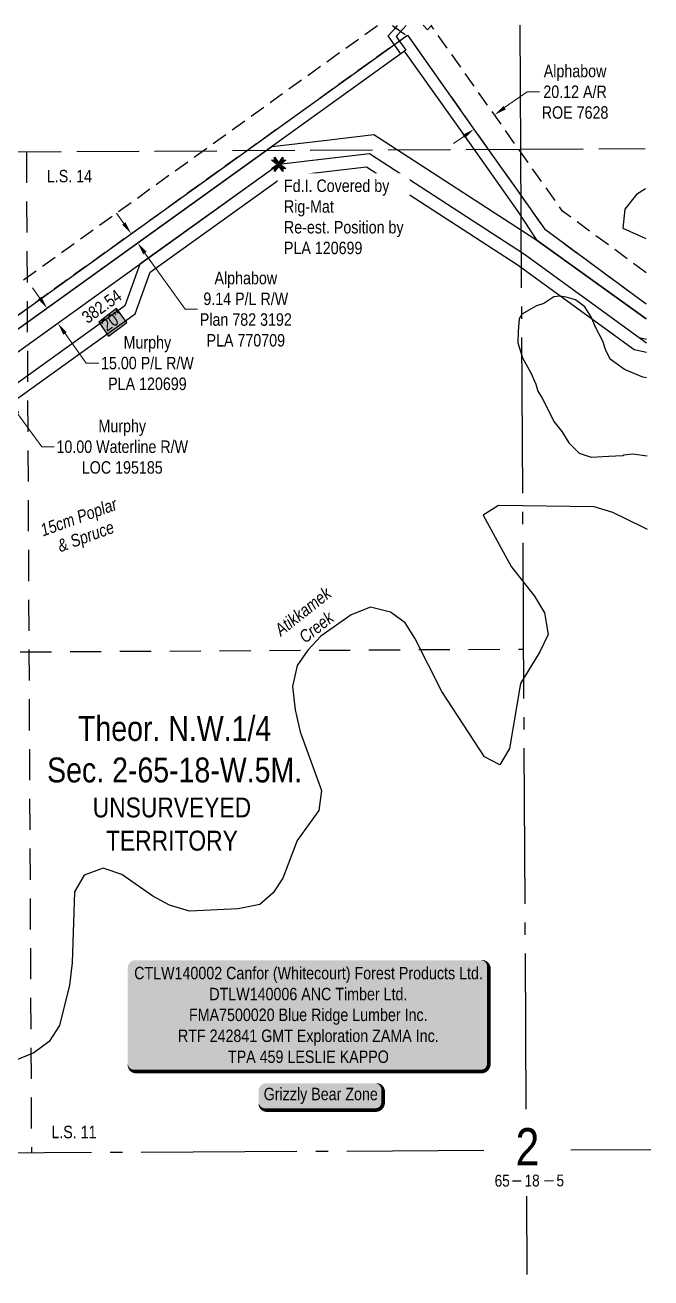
# Model space of a CAD drawing. Extents: x 522836 to 526784, y 6049824 to 6052578.
# Drawn here: x 524806 to 525309, y 6049826 to 6050832 of the extents above; entities that cross this region are included whole.
import ezdxf
from ezdxf.enums import TextEntityAlignment as Align

# ---------------------------------------------------------------- set-up
doc = ezdxf.new("R2010")
doc.units = 0
doc.header["$LTSCALE"] = 5
for name, pattern in [('foc-ACCESSROAD', [3.75, 2.5, -1.25]), ('foc-LSD', [8, 5, -3]), ('foc-QUARTERLINE', [33, 25, -3, 2, -3]), ('foc-UNSURVEYED', [12.5, 10, -2.5])]:
    doc.linetypes.add(name, pattern=pattern)
for name, color, linetype in [('10', 1, 'Continuous'), ('9', 3, 'Continuous'), ('AS-SURFACE IMPACT', 7, 'Continuous'), ('AS-UNDERLAY-H', 141, 'Continuous'), ('AS-WILDLIFE-BLOCK', 131, 'Continuous'), ('C-RW', 13, 'Continuous'), ('C-SYMBOL', 7, 'Continuous'), ('F-AR', 190, 'foc-ACCESSROAD'), ('F-RW', 190, 'Continuous'), ('L-BD', 7, 'Continuous'), ('L-MON', 1, 'Continuous'), ('L-QSEC', 8, 'foc-QUARTERLINE'), ('L-SECLBL', 7, 'Continuous'), ('L-SECTION-LSD', 7, 'foc-LSD'), ('L-UNS-T', 3, 'Continuous'), ('L-USEC', 7, 'foc-UNSURVEYED'), ('T-BUSH-T', 110, 'Continuous'), ('T-WATER', 160, 'Continuous'), ('T-WATER-T', 170, 'Continuous')]:
    doc.layers.add(name, color=color, linetype=linetype)
for name, color, linetype, lineweight in [('C-RW-T', 13, 'Continuous', 9), ('F-AR-T', 190, 'Continuous', 9), ('F-RW-T', 190, 'Continuous', 9)]:
    doc.layers.add(name, color=color, linetype=linetype, lineweight=lineweight)
doc.styles.add('100L', font='ARIALN.TTF', dxfattribs={"height": 11})
doc.styles.add('175L', font='ARIALN.TTF', dxfattribs={"height": 20})
doc.styles.add('80', font='ARIALN.TTF', dxfattribs={"height": 10})
doc.styles.add('80CG', font='ARIALN.TTF', dxfattribs={"height": 10})
doc.styles.add('80L', font='ARIALN.TTF', dxfattribs={"height": 10})
doc.styles.add('80LS', font='ARIALNI.TTF', dxfattribs={"height": 10})
doc.styles.add('foc-LtypeFont', font='ARIALN.TTF', dxfattribs={"height": 7.35})
doc.styles.add('SIMPLEX', font='ARIALN.TTF')
doc.linetypes.add('foc-TOPO-flowdirection', pattern='A,20,[">",foc-LtypeFont,S=0.3,R=0,X=0,Y=-0.945],-1e-05', length=20.00001)
doc.dimstyles.new('Compass 5 000', dxfattribs={"dimscale": 5, "dimtxt": 9, "dimasz": 2, "dimexe": 0.2, "dimexo": 0.0625, "dimgap": 0.5, "dimtad": 0, "dimtih": 1, "dimtoh": 1, "dimzin": 0, "dimdsep": 46, "dimtxsty": '80CG', "dimcen": 0.1, "dimse1": 1, "dimse2": 1, "dimclrd": 256, "dimclrt": 256, "dimaunit": 1, "dimadec": 4, "dimazin": 0, "dimtfac": 0.06, "dimtofl": 0, "dimtmove": 0, "dimatfit": 1, "dimfxl": 0.2, "dimtolj": 1, "dimtzin": 0, "dimlwd": -1, "dimarcsym": 0})

# ---------------------------------------------------------------- blocks, each defined once
blk = doc.blocks.new('*D604')
at = {"layer": 'C-RW-T', "transparency": 16777216}
for p, q in [((524817.9, 6050613.1), (524812.1, 6050621.3)), ((524838.3, 6050584.7), (524855.3, 6050560.8)), ((524855.3, 6050560.8), (524865.3, 6050560.8))]:
    blk.add_line(p, q, dxfattribs=at)
for points in [[(524819.3, 6050614.1), (524816.6, 6050612.2), (524823.8, 6050605)], [(524839.6, 6050585.6), (524836.9, 6050583.7), (524832.5, 6050592.8)]]:
    blk.add_solid(points, dxfattribs=at)
at = {"layer": 'C-RW-T', "transparency": 16777216, "insert": (524904.4, 6050560.8), "char_height": 10, "attachment_point": 5, "style": '80CG'}
blk.add_mtext('\\A1;Murphy\\P15.00 P/L R/W\\PPLA 120699', dxfattribs=at)
blk = doc.blocks.new('*D606')
at = {"layer": 'F-AR-T', "transparency": 16777216}
for p, q in [((525191.2, 6050766.1), (525209.2, 6050778.8)), ((525209.2, 6050778.8), (525219.2, 6050778.8)), ((525158.5, 6050742.9), (525150.3, 6050737.2))]:
    blk.add_line(p, q, dxfattribs=at)
for points in [[(525190.3, 6050767.4), (525192.2, 6050764.7), (525183.1, 6050760.3)], [(525157.5, 6050744.3), (525159.4, 6050741.6), (525166.6, 6050748.7)]]:
    blk.add_solid(points, dxfattribs=at)
at = {"layer": 'F-AR-T', "transparency": 16777216, "insert": (525247.8, 6050778.8), "char_height": 10, "attachment_point": 5, "style": '80CG'}
blk.add_mtext('\\A1;Alphabow\\P20.12 A/R\\PROE 7628', dxfattribs=at)
blk = doc.blocks.new('*D607')
at = {"layer": 'F-RW-T', "transparency": 16777216}
for p, q in [((524885.5, 6050673), (524879.7, 6050681.2)), ((524902.4, 6050649.3), (524934.7, 6050604.1)), ((524934.7, 6050604.1), (524944.7, 6050604.1))]:
    blk.add_line(p, q, dxfattribs=at)
for points in [[(524886.8, 6050674), (524884.1, 6050672), (524891.3, 6050664.9)], [(524903.8, 6050650.3), (524901, 6050648.3), (524896.6, 6050657.5)]]:
    blk.add_solid(points, dxfattribs=at)
at = {"layer": 'F-RW-T', "transparency": 16777216, "insert": (524983.4, 6050604.1), "char_height": 10, "attachment_point": 5, "style": '80CG'}
blk.add_mtext('\\A1;Alphabow\\P9.14 P/L R/W\\PPlan 782 3192\\PPLA 770709', dxfattribs=at)
blk = doc.blocks.new('L-SECLBL')
at = {"layer": '9', "color": 7}
for p, q in [((-5.1, -27.8), (-12.3, -27.8)), ((20.7, -27.8), (13.5, -27.8))]:
    blk.add_line(p, q, dxfattribs=at)
at = {"layer": '10', "color": 2, "style": 'SIMPLEX'}
blk.add_attdef('SEC', text='', height=30, dxfattribs=at).set_placement((0, 0), align=Align.MIDDLE)
at = {"layer": '10', "color": 5, "style": '80L'}
blk.add_attdef('TWP', text='', height=9.5, dxfattribs=at).set_placement((-14.4, -27.4), align=Align.MIDDLE_RIGHT)
blk.add_attdef('RGE', text='', height=9.5, dxfattribs=at).set_placement((3.6, -27.4), align=Align.MIDDLE_CENTER)
blk.add_attdef('MER', text='', height=9.5, dxfattribs=at).set_placement((23.2, -27.4), align=Align.MIDDLE_LEFT)
blk = doc.blocks.new('*U608')
h = blk.add_hatch(color=255)
edge = h.paths.add_edge_path()
edge.add_line((-139, -45.5), (139, -45.5))
edge.add_arc((139, -39.5), 6, 270, 360)
edge.add_line((145, -39.5), (145, 38))
edge.add_arc((139, 38), 6, 0, 90)
edge.add_line((139, 44), (-139, 44))
edge.add_arc((-139, 38), 6, 90, 180)
edge.add_line((-145, 38), (-145, -39.5))
edge.add_arc((-139, -39.5), 6, 180, 270)
at = {"color": 44, "flags": 128}
blk.add_lwpolyline([(-139, -45.5, 3, 3, 0), (139, -45.5, 3, 3, 0.414214), (145, -39.5, 3, 3, 0), (145, 38, 3, 0, 0.414214), (139, 44, 0, 0, 0), (-139, 44, 0, 0, 0.414214), (-145, 38, 0, 0, 0), (-145, -39.5, 0, 3, 0.414214)], format="xyseb", close=True, dxfattribs=at)
at = {"color": 44, "style": '80'}
blk.add_attdef('ENTER_TEXT_001', (-36, -5), '', height=10, dxfattribs=at)
blk = doc.blocks.new('*U611')
h = blk.add_hatch(color=255)
edge = h.paths.add_edge_path()
edge.add_line((-44, -11.5), (44, -11.5))
edge.add_arc((44, -5.5), 6, 270, 360)
edge.add_line((50, -5.5), (50, 4))
edge.add_arc((44, 4), 6, 0, 90)
edge.add_line((44, 10), (-44, 10))
edge.add_arc((-44, 4), 6, 90, 180)
edge.add_line((-50, 4), (-50, -5.5))
edge.add_arc((-44, -5.5), 6, 180, 270)
at = {"color": 131, "flags": 128}
blk.add_lwpolyline([(-44, -11.5, 3, 3, 0), (44, -11.5, 3, 3, 0.414214), (50, -5.5, 3, 3, 0), (50, 4, 3, 0, 0.414214), (44, 10, 0, 0, 0), (-44, 10, 0, 0, 0.414214), (-50, 4, 0, 0, 0), (-50, -5.5, 0, 3, 0.414214)], format="xyseb", close=True, dxfattribs=at)
at = {"color": 131, "style": '80'}
blk.add_attdef('ENTER_TEXT_001', (-36, -5), '', height=10, dxfattribs=at)
blk = doc.blocks.new('*D637')
at = {"layer": 'C-RW-T', "transparency": 16777216}
for p, q in [((524782.7, 6050544.7), (524776.9, 6050552.8)), ((524800.2, 6050520.3), (524819.5, 6050493.6)), ((524819.5, 6050493.6), (524829.5, 6050493.6))]:
    blk.add_line(p, q, dxfattribs=at)
for points in [[(524784, 6050545.7), (524781.3, 6050543.7), (524788.5, 6050536.6)], [(524801.6, 6050521.3), (524798.9, 6050519.4), (524794.4, 6050528.5)]]:
    blk.add_solid(points, dxfattribs=at)
at = {"layer": 'C-RW-T', "transparency": 16777216, "insert": (524884.2, 6050493.6), "char_height": 10, "attachment_point": 5, "style": '80CG'}
blk.add_mtext('\\A1;Murphy\\P10.00 Waterline R/W\\PLOC 195185', dxfattribs=at)
blk = doc.blocks.new('TEMP')
h = blk.add_hatch(color=255)
h.dxf.hatch_style = 1
h.paths.add_polyline_path([(0, 0.25), (-0.67, 1.15), (-0.67, 0.67), (-1.15, 0.67), (-0.25, 0), (-1.15, -0.67), (-0.67, -0.67), (-0.67, -1.15), (0, -0.25), (0.67, -1.15), (0.67, -0.67), (1.15, -0.67), (0.25, 0), (1.15, 0.67), (0.67, 0.67), (0.67, 1.15)])
h.paths.add_polyline_path([(0.57, 0.85), (0.57, 0.57), (0.85, 0.57), (0.08, 0), (0.85, -0.57), (0.57, -0.57), (0.57, -0.85), (0, -0.08), (-0.57, -0.85), (-0.57, -0.57), (-0.85, -0.57), (-0.08, 0), (-0.85, 0.57), (-0.57, 0.57), (-0.57, 0.85), (0, 0.08)], flags=16)
h = blk.add_hatch(color=1)
h.dxf.hatch_style = 1
h.paths.add_polyline_path([(0, 0.08), (-0.57, 0.85), (-0.57, 0.57), (-0.85, 0.57), (-0.08, 0), (-0.85, -0.57), (-0.57, -0.57), (-0.57, -0.85), (0, -0.08), (0.57, -0.85), (0.57, -0.57), (0.85, -0.57), (0.08, 0), (0.85, 0.57), (0.57, 0.57), (0.57, 0.85)])
at = {"color": 1}
for p, q in [((-0.08, 0), (0.08, 0)), ((0, 0.08), (0, -0.08))]:
    blk.add_line(p, q, dxfattribs=at)
at = {"color": 255, "flags": 128}
blk.add_lwpolyline([(-0.25, 0), (-1.15, 0.67), (-0.67, 0.67), (-0.67, 1.15), (0, 0.25), (0.67, 1.15), (0.67, 0.67), (1.15, 0.67), (0.25, 0), (1.15, -0.67), (0.67, -0.67), (0.67, -1.15), (0, -0.25), (-0.67, -1.15), (-0.67, -0.67), (-1.15, -0.67)], close=True, dxfattribs=at)
at = {"color": 1, "flags": 128}
blk.add_lwpolyline([(-0.08, 0), (-0.85, 0.57), (-0.57, 0.57), (-0.57, 0.85), (0, 0.08), (0.57, 0.85), (0.57, 0.57), (0.85, 0.57), (0.08, 0), (0.85, -0.57), (0.57, -0.57), (0.57, -0.85), (0, -0.08), (-0.57, -0.85), (-0.57, -0.57), (-0.85, -0.57)], close=True, dxfattribs=at)

msp = doc.modelspace()

# ---------------------------------------------------------------- hatches: boundary and pattern name
at = {"layer": 'AS-UNDERLAY-H'}
h = msp.add_hatch(color=256, dxfattribs=at)
h.dxf.hatch_style = 1
h.paths.add_polyline_path([(524865.528, 6050593.672), (524873.099, 6050582.546), (524887.796, 6050593.494), (524879.601, 6050604.798)])

# ---------------------------------------------------------------- linework, layer by layer
at = {"layer": 'AS-UNDERLAY-H', "flags": 128}
msp.add_lwpolyline([(524865.528, 6050593.672), (524873.099, 6050582.546), (524887.796, 6050593.494), (524879.601, 6050604.798)], close=True, dxfattribs=at)
at = {"layer": 'C-RW'}
for points in [[(525305.078, 6050576.968), (525207.081, 6050648.21), (525082.65, 6050728.952), (525046.138, 6050724.655), (525009.904, 6050720.435), (524564.162, 6050399.789), (524418.109, 6050294.742), (524408.097, 6050287.54), (524401.873, 6050283.064), (524378.125, 6050265.98), (524172.368, 6050117.993), (524163.447, 6050130.025), (524377.965, 6050284.342), (524384.371, 6050288.951), (524407.938, 6050305.903), (524418.075, 6050313.194), (525004.302, 6050734.873), (525043.961, 6050739.498), (525066.132, 6050742.106), (525086.271, 6050744.48), (525089.833, 6050742.226), (525215.575, 6050660.57), (525304.97, 6050596.376)], [(525305.062, 6050579.935), (525299.374, 6050581.115), (525207.081, 6050648.21), (525082.65, 6050728.952), (525009.904, 6050720.435), (524898.413, 6050640.234), (524886.222, 6050606.84), (524577.314, 6050384.626), (524252.899, 6050151.267), (524225.599, 6050131.63), (524184.115, 6050101.846), (524175.294, 6050079.824), (524139.346, 6050094.223), (524113.312, 6050075.496)], [(524118.946, 6050067.612), (524140.56, 6050083.006), (524180.575, 6050067.13), (524191.57, 6050094.841), (524231.435, 6050123.516), (524256.792, 6050141.755), (524583.151, 6050376.512), (524894.556, 6050600.522), (524906.747, 6050633.917), (525013.638, 6050710.809), (525080.233, 6050718.606), (525201.418, 6050639.97), (525295.238, 6050571.765), (525305.119, 6050569.716)]]:
    msp.add_lwpolyline(points, dxfattribs=at)
at = {"layer": 'F-AR', "flags": 128}
for points in [[(525101.08, 6050831.974), (525113.954, 6050823.249), (525179.039, 6050731.158), (525185.418, 6050722.132), (525223.247, 6050668.608), (525304.902, 6050608.413)], [(525118.03, 6050832.055), (525118, 6050832.022), (525117.976, 6050832.055)], [(525304.762, 6050633.496), (525237.792, 6050682.865), (525201.837, 6050733.738), (525195.459, 6050742.762), (525132.303, 6050832.123)]]:
    msp.add_lwpolyline(points, dxfattribs=at)
at = {"layer": 'F-AR'}
msp.add_lwpolyline([(525132.654, 6050832.312), (525129.349, 6050828.678), (525125.725, 6050832.277)], dxfattribs=at)
at = {"layer": 'F-RW'}
for points in [[(525112.109, 6050832.027), (525106.05, 6050825.465), (525105.253, 6050824.603), (525104.12, 6050823.376), (525112.021, 6050812.199), (525107.954, 6050809.293), (525097.705, 6050823.794), (525101.693, 6050828.113), (525102.769, 6050829.278), (525105.277, 6050831.994)], [(524099.273, 6050095.144), (524587.261, 6050446.143), (525113.11, 6050824.415), (525170.905, 6050742.638), (525202.034, 6050698.594), (525223.235, 6050668.596), (525304.902, 6050608.394)], [(525304.97, 6050596.376), (525217.37, 6050659.282), (525202.124, 6050682.632), (525159.753, 6050742.581), (525110.963, 6050811.617), (524592.574, 6050438.689)]]:
    msp.add_lwpolyline(points, dxfattribs=at)
at = {"layer": 'L-QSEC'}
for p, q in [((525204.256, 6050732.72), (525203.698, 6050832.462)), ((525208.575, 6049961.328), (525204.256, 6050732.72)), ((524404.52, 6049924.449), (525174.654, 6049928.292)), ((525244.49, 6049928.641), (525308.707, 6049928.962)), ((525209.318, 6049828.515), (525208.967, 6049891.384))]:
    msp.add_line(p, q, dxfattribs=at)
at = {"layer": 'L-SECTION-LSD'}
for p, q in [((524807.23, 6050730.733), (524811.242, 6049926.479)), ((524402.336, 6050326.577), (525206.505, 6050331.08))]:
    msp.add_line(p, q, dxfattribs=at)
at = {"layer": 'L-USEC'}
for p, q in [((524410.203, 6050728.746), (525204.256, 6050732.72)), ((525204.256, 6050732.72), (525304.204, 6050733.22))]:
    msp.add_line(p, q, dxfattribs=at)
at = {"layer": 'T-WATER', "linetype": 'foc-TOPO-flowdirection', "flags": 128}
for points in [[(525304.384, 6050700.897), (525297.255, 6050696.369), (525287.868, 6050684.661), (525286.236, 6050669.317), (525304.608, 6050660.888)], [(525305.234, 6050549.095), (525302.3, 6050549.567), (525287.507, 6050555.785), (525276.082, 6050564.013), (525272.302, 6050571.821), (525270.048, 6050578.546), (525264.005, 6050590.302), (525260.982, 6050597.373), (525255.582, 6050606.108), (525248.234, 6050611.771), (525240.743, 6050613.742), (525235.643, 6050614.705), (525230.858, 6050613.961), (525222.597, 6050608.86), (525216.874, 6050606.736), (525205.045, 6050600.238), (525202.995, 6050596.34), (525202.123, 6050586.314), (525201.845, 6050577.193), (525205.487, 6050565.013), (525212.344, 6050552.917), (525216.195, 6050543.807), (525217.821, 6050538.246), (525221.473, 6050532.681), (525225.443, 6050524.987), (525230.727, 6050513.986), (525237.047, 6050505.75), (525242.67, 6050496.821), (525251.109, 6050488.478), (525260.683, 6050485.351), (525274.904, 6050486.13), (525286.116, 6050486.634), (525287.007, 6050487.025), (525294.081, 6050487.903), (525305.578, 6050486.229), (525305.586, 6050486.224)], [(525305.918, 6050427.008), (525302.859, 6050428.734), (525278.076, 6050440.757), (525263.125, 6050445.294), (525186.395, 6050446.483), (525173.987, 6050438.709), (525196.426, 6050397.536), (525215.352, 6050373.671), (525223.362, 6050360.134), (525226.097, 6050342.787), (525219.472, 6050328.754), (525204.036, 6050303.522), (525195.073, 6050251.1), (525187.495, 6050238.1), (525175.036, 6050244.501), (525140.786, 6050297.098), (525119.235, 6050339.757), (525111.274, 6050352.276), (525099.548, 6050360.819), (525083.544, 6050364.821), (525067.989, 6050358.691), (525043.688, 6050341.307), (525033.248, 6050330.207), (525024.55, 6050317.992), (525020.781, 6050300.919), (525023.102, 6050282.228), (525027.179, 6050264.47), (525044.139, 6050217.553), (525042.01, 6050201.343), (525024.769, 6050177.343), (525013.25, 6050147.082), (525005.251, 6050135.262), (524994.553, 6050125.769), (524977.242, 6050122.318), (524938.212, 6050120.596), (524922.174, 6050125.257), (524908.716, 6050132.391), (524883.743, 6050149.884), (524868.946, 6050154.968), (524853.603, 6050149.388), (524845.869, 6050135.899), (524844.05, 6050078.852), (524841.948, 6050060.9), (524833.838, 6050028.583), (524825.595, 6050015.676), (524813.126, 6050006.694), (524798.12, 6050000.413), (524782.817, 6050006.011), (524771.055, 6050015.275), (524743.106, 6050050.097), (524731.387, 6050058.523), (524714.763, 6050061.716), (524695.487, 6050061.466), (524678.931, 6050057.33), (524635.206, 6050037.824), (524618.153, 6050041.173), (524601.198, 6050039.001), (524588.853, 6050031.169), (524574.978, 6050004.753), (524555.724, 6049982.575), (524547.98, 6049970.472), (524545.314, 6049952.968), (524548.895, 6049935.543), (524561.656, 6049927.895), (524580.675, 6049927.291), (524595.578, 6049933.21), (524606.926, 6049942.971), (524624.347, 6049966.975), (524638.588, 6049970.517), (524645.755, 6049957.063), (524642.612, 6049939.477), (524637.48, 6049924.442), (524624.658, 6049896.213), (524602.96, 6049877.218), (524602.146, 6049858.727), (524604.318, 6049839.432), (524606.429, 6049825.756)]]:
    msp.add_lwpolyline(points, dxfattribs=at)

# ---------------------------------------------------------------- block references
at = {"layer": 'AS-SURFACE IMPACT'}
ref = msp.add_blockref('*U608', (525033.58, 6050037.114), dxfattribs=dict(at, xscale=0.99948773, yscale=0.99948773, zscale=0.99948773))
ref.add_attrib('ENTER_TEXT_001', 'CTLW140002 Canfor (Whitecourt) Forest Products Ltd.', (524893.791, 6050065.716), dxfattribs={"layer": '0', "color": 44, "height": 9.99488, "style": '80'})
ref.add_attrib('ENTER_TEXT_002', 'DTLW140006 ANC Timber Ltd.', (524954.102, 6050048.881), dxfattribs={"layer": '0', "color": 44, "height": 9.99488, "style": '80'})
ref.add_attrib('ENTER_TEXT_003', 'FMA7500020 Blue Ridge Lumber Inc.', (524937.797, 6050032.182), dxfattribs={"layer": '0', "color": 44, "height": 9.99488, "style": '80'})
ref.add_attrib('ENTER_TEXT_004', 'RTF 242841 GMT Exploration ZAMA Inc.', (524928.944, 6050015.346), dxfattribs={"layer": '0', "color": 44, "height": 9.99488, "style": '80'})
ref.add_attrib('ENTER_TEXT_005', 'TPA 459 LESLIE KAPPO', (524969.08, 6049998.511), dxfattribs={"layer": '0', "color": 44, "height": 9.99488, "style": '80'})
at = {"layer": 'AS-WILDLIFE-BLOCK', "color": 0}
ref = msp.add_blockref('*U611', (525043.663, 6049972.162), dxfattribs=dict(at, xscale=0.99948773, yscale=0.99948773, zscale=0.99948773))
ref.add_attrib('ENTER_TEXT_001', 'Grizzly Bear Zone', (524997.776, 6049968.545), dxfattribs={"layer": '0', "color": 131, "height": 9.99488, "style": '80'})
at = {"layer": 'L-SECLBL', "xscale": 0.9994850000000027, "yscale": 0.9994850000000027, "zscale": 0.9994850000000027, "rotation": 0.2782429756975792}
msp.add_blockref('L-SECLBL', (525209.583, 6049931.358), dxfattribs=at).add_auto_attribs({'SEC': '2', 'TWP': '65', 'RGE': '18', 'MER': '5'})

# ---------------------------------------------------------------- texts
at = {"layer": 'C-SYMBOL', "color": 3, "insert": (524926.261, 6050277.228), "char_height": 19.97945, "width": 203.03349, "attachment_point": 2, "style": '175L'}
msp.add_mtext('Theor. N.W.1/4 \\PSec. 2-65-18-W.5M.', dxfattribs=at)
at = {"layer": 'L-BD', "style": '80L'}
for s, p in [('382.54', (524867.687, 6050606.434)), ("20''", (524876.004, 6050594.872))]:
    msp.add_text(s, height=9.9949, rotation=35.7272, dxfattribs=at).set_placement(p, align=Align.MIDDLE)
at = {"layer": 'L-UNS-T', "color": 3, "insert": (524924.074, 6050190.346), "char_height": 15.9918, "attachment_point": 5, "style": '80L'}
msp.add_mtext_dynamic_manual_height_columns('UNSURVEYED TERRITORY', width=126.34899, gutter_width=47.476, heights=[0], dxfattribs=at)
at = {"layer": 'T-BUSH-T', "insert": (524847.48, 6050441.897), "char_height": 9.98975, "width": 65.33993, "attachment_point": 2, "rotation": 20, "style": '80LS'}
msp.add_mtext('{\\fArial Narrow|b0|i1|c0|p34;15cm Poplar \\P& Spruce}', dxfattribs=at)
at = {"layer": 'T-WATER-T', "insert": (525015.732, 6050357.032), "char_height": 9.98975, "attachment_point": 1, "rotation": 38.431775, "style": '80L'}
msp.add_mtext_dynamic_manual_height_columns('\\pi-13.08495;{\\fArial Narrow|b0|i1|c0|p34;Atikkamek\\P\\pi-1.43251;Creek}', width=27.22688, gutter_width=47.476, heights=[0], dxfattribs=at)

# ---------------------------------------------------------------- dimensions: what is measured, and where the dimension line sits
at = {"layer": 'C-RW-T'}
for base, p1, p2, angle, text, picture, middle in [((524832.467, 6050592.795), (524825.518, 6050606.253), (524834.233, 6050594.056), 305.545128, 'Murphy\\P15.00 P/L R/W\\PPLA 120699', '*D604', (524904.43, 6050560.777)), ((524794.372, 6050528.455), (524790.239, 6050537.794), (524796.076, 6050529.68), 305.729453, 'Murphy\\P10.00 Waterline R/W\\PLOC 195185', '*D637', (524884.159, 6050493.552))]:
    dim = msp.add_linear_dim(base=base, p1=p1, p2=p2, angle=angle, text=text, dimstyle='Compass 5 000', dxfattribs=at)
    dim.commit()
    dim.dimension.update_dxf_attribs({"geometry": picture, "text_midpoint": middle, "dimtype": 161})
at = {"layer": 'F-AR-T'}
dim = msp.add_linear_dim(base=(525183.054, 6050760.315), p1=(525166.389, 6050749.028), p2=(525182.822, 6050760.642), angle=35.250723, text='Alphabow\\P20.12 A/R\\PROE 7628', dimstyle='Compass 5 000', dxfattribs=at)
dim.commit()
dim.dimension.update_dxf_attribs({"geometry": '*D606', "text_midpoint": (525247.777, 6050778.815), "dimtype": 161})
at = {"layer": 'F-RW-T'}
dim = msp.add_linear_dim(base=(524896.59, 6050657.452), p1=(524897.771, 6050669.517), p2=(524903.079, 6050662.088), angle=305.543025, text='Alphabow\\P9.14 P/L R/W\\PPlan 782 3192\\PPLA 770709', dimstyle='Compass 5 000', override={"dimtfill": 0}, dxfattribs=at)
dim.commit()
dim.dimension.update_dxf_attribs({"geometry": '*D607', "text_midpoint": (524983.433, 6050604.066), "dimtype": 161})

# ---------------------------------------------------------------- next in the draw order: texts
at = {"layer": 'L-SECTION-LSD', "char_height": 9.9949, "attachment_point": 1, "style": '100L', "bg_fill": 3, "box_fill_scale": 1.5, "bg_fill_color": 256, "bg_fill_transparency": 0}
for s, width, insert in [('L.S. 14', 36.97925, (524823.618, 6050716.093)), ('L.S. 11', 36.43082, (524827.26, 6049948.039))]:
    msp.add_mtext_dynamic_manual_height_columns(s, width=width, gutter_width=54.972, heights=[0], dxfattribs=dict(at, insert=insert))

# ---------------------------------------------------------------- next in the draw order: linework, layer by layer
at = {"layer": 'F-AR', "flags": 128}
for points in [[(525089.104, 6050831.917), (524597.198, 6050478.039), (524414.634, 6050346.724), (524086.863, 6050112.51)], [(524099.273, 6050095.144), (524587.261, 6050446.143), (525112.685, 6050824.109)]]:
    msp.add_lwpolyline(points, dxfattribs=at)

# ---------------------------------------------------------------- next in the draw order: texts
at = {"layer": 'L-MON', "insert": (525014.042, 6050708.34), "char_height": 9.98975, "attachment_point": 1, "style": '80L', "bg_fill": 2}
msp.add_mtext_dynamic_manual_height_columns('Fd.I. Covered by Rig-Mat\\PRe-est. Position by\\PPLA 120699', width=96.05196, gutter_width=49.974, heights=[0], dxfattribs=at)

# ---------------------------------------------------------------- next in the draw order: block references
at = {"layer": 'L-MON', "color": 4, "xscale": 4.99743865, "yscale": 4.99743865, "zscale": 4.99743865}
msp.add_blockref('TEMP', (525009.916, 6050720.436), dxfattribs=at)

doc.saveas('drawing.dxf')
